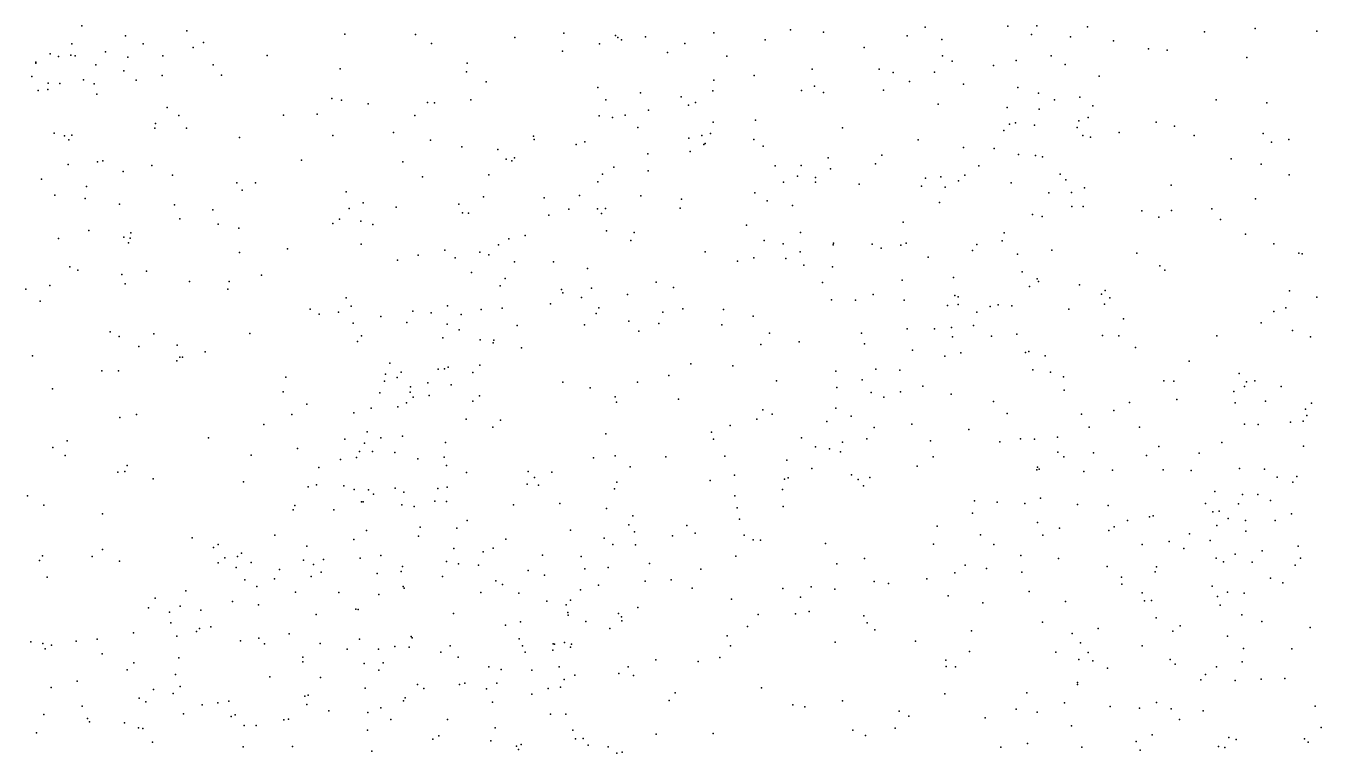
# Model space of a CAD drawing. Header units: metres. Extents: x -25 to 25, y -27.8 to 27.8.
# Drawn here: x 15.292 to 18.388, y 5.224 to 6.961 of the extents above; entities that cross this region are included whole.
import ezdxf

# ---------------------------------------------------------------- set-up
doc = ezdxf.new("R2010")
doc.units = ezdxf.units.M

msp = doc.modelspace()

# ---------------------------------------------------------------- linework, layer by layer
for p in [(15.4252, 6.9612, 9.4584), (15.5299, 6.9377, 20.9552), (15.6763, 6.9492, 12.8978), (16.0543, 6.942, 16.3662), (16.2231, 6.9407, 16.4088), (16.5776, 6.9439, -19.0724), (16.701, 6.9387, 12.1144), (16.9364, 6.9448, 16.398), (17.1193, 6.9519, 20.0164), (17.1988, 6.946, 10.1017), (17.3987, 6.9373, 16.6693), (17.4412, 6.9583, -8.4733), (17.6387, 6.9609, 9.5513), (17.6957, 6.9412, -1.9194), (17.7081, 6.9613, 18.8095), (17.8298, 6.9592, 18.5481), (18.1094, 6.9474, -8.4521), (18.23, 6.9548, -2.1005), (18.3777, 6.9486, -0.6672), (15.4014, 6.9185, 9.6273), (15.5719, 6.9189, -10.6317), (15.6914, 6.9097, -19.3954), (15.7164, 6.922, 12.6867), (16.2612, 6.9192, -10.3042), (16.4603, 6.9338, 20.4182), (16.6632, 6.9188, 12.5139), (16.707, 6.9333, -6.9153), (16.7154, 6.9282, 12.7742), (16.7727, 6.9355, 16.3855), (16.8667, 6.9196, 10.9684), (17.0592, 6.9283, 10.4341), (17.2954, 6.9101, 9.9712), (17.4814, 6.9287, 19.4546), (17.7893, 6.9349, 17.4208), (17.8914, 6.9254, 17.8576), (17.9757, 6.9063, -6.6756), (15.3155, 6.8751, 14.2064), (15.3498, 6.8949, 13.5879), (15.3695, 6.8885, 20.9376), (15.3987, 6.8914, 13.143), (15.4093, 6.8901, 10.6954), (15.482, 6.8996, 11.2941), (15.5351, 6.8868, 2.0834), (15.619, 6.8896, 16.0547), (15.8683, 6.8905, 20.9632), (16.5747, 6.9007, -7.9625), (16.8258, 6.8975, 11.2068), (16.967, 6.8891, 20.0843), (17.4825, 6.8898, 9.7093), (17.5058, 6.8771, 13.2871), (17.659, 6.8791, 13.2652), (17.7423, 6.8902, -6.6217), (18.0202, 6.903, -1.0524), (18.2101, 6.8858, 13.0113), (15.3156, 6.8724, 13.2873), (15.4585, 6.8682, 10.9052), (15.5255, 6.8538, 11.4676), (15.7389, 6.8687, 12.3064), (15.7595, 6.8439, 12.0269), (16.0427, 6.8591, 20.9036), (16.3446, 6.8513, 1.7374), (16.3465, 6.8724, -11.1189), (17.1711, 6.8579, -6.4036), (17.3311, 6.8579, -18.7337), (17.3652, 6.8503, -1.5762), (17.4639, 6.8506, 16.8102), (17.6047, 6.8669, 19.0656), (17.776, 6.8695, -19.1534), (15.3054, 6.8405, 9.3623), (15.3445, 6.8249, 13.7774), (15.3729, 6.8238, 2.4251), (15.4293, 6.8322, 12.9452), (15.4545, 6.8226, 11.1061), (15.5556, 6.8321, 12.7512), (15.6171, 6.8426, 11.6332), (16.3919, 6.8276, 16.4641), (16.6591, 6.8143, 12.2057), (16.9364, 6.8321, 10.7254), (17.0327, 6.8425, 13.1853), (17.1767, 6.8173, 2.0205), (17.4038, 6.8283, 9.8346), (17.5329, 6.8224, 19.239), (17.6628, 6.8145, -1.2893), (17.8576, 6.8411, 18.3028), (15.3213, 6.807, 10.5481), (15.3442, 6.8091, -10.8312), (15.461, 6.7981, 15.8951), (16.0227, 6.7879, -10.4949), (16.0457, 6.7838, -12.485), (16.3556, 6.7849, -7.27), (16.6782, 6.785, 20.3021), (16.7613, 6.8012, 11.7484), (16.858, 6.7922, -6.5544), (16.9339, 6.8062, -18.8967), (17.1459, 6.8069, 16.5221), (17.1986, 6.8026, 19.8868), (17.3415, 6.8077, 19.7154), (17.7121, 6.8004, 18.734), (17.7503, 6.7844, 9.5043), (17.8113, 6.7914, 18.4745), (18.1372, 6.7851, 9.298), (15.6296, 6.7662, 12.4848), (15.9879, 6.7503, -12.8192), (16.1097, 6.7752, -12.0498), (16.2516, 6.7785, 20.7689), (16.2684, 6.7776, -11.4779), (16.7797, 6.7604, 12.9554), (16.8754, 6.7722, 16.4402), (16.8923, 6.7786, -8.2069), (17.4724, 6.7742, 1.924), (17.6375, 6.7666, 1.7607), (17.7137, 6.7622, 17.4826), (17.8424, 6.7703, 13.2081), (18.2581, 6.7775, -0.8515), (15.6015, 6.728, -12.7512), (15.6574, 6.7477, 1.9339), (15.9071, 6.7484, -10.6719), (16.2216, 6.7472, -10.4411), (16.6621, 6.7467, 16.4669), (16.694, 6.7424, 12.7783), (16.7242, 6.7484, -7.2096), (16.9348, 6.7312, 13.1171), (17.0359, 6.7358, 20.0373), (17.643, 6.7263, -8.459), (17.6573, 6.7296, 18.9007), (17.7028, 6.7239, 13.2539), (17.8085, 6.7346, 17.8108), (17.8312, 6.7428, -2.0925), (17.9941, 6.7313, 1.3175), (18.0375, 6.7222, 13.0936), (15.3594, 6.7049, 12.7672), (15.3836, 6.6987, 10.8578), (15.3943, 6.6888, 15.7864), (15.4016, 6.7, 11.0214), (15.5996, 6.7167, 21.0074), (15.6754, 6.717, -10.8362), (15.8019, 6.6944, 21.0008), (16.0255, 6.6994, 1.7622), (16.1703, 6.707, -7.4312), (16.2589, 6.6885, -19.245), (16.5054, 6.6977, 20.4875), (16.5066, 6.69, -10.8712), (16.7543, 6.7186, 11.5551), (16.8763, 6.6929, 10.9318), (16.9079, 6.6999, -6.9249), (16.9284, 6.7045, -7.1577), (17.032, 6.6897, 10.5212), (17.2436, 6.7177, 16.6565), (17.4247, 6.6894, 16.9544), (17.6299, 6.7117, 9.6179), (17.8047, 6.7186, -19.5231), (17.8182, 6.6996, 18.0829), (17.8369, 6.6958, -6.6606), (17.9052, 6.7066, -8.3802), (18.0844, 6.6993, -2.3004), (18.2492, 6.704, -8.3657), (18.3106, 6.6899, 12.9095), (16.3338, 6.6725, 20.6818), (16.4195, 6.6658, 16.5531), (16.6072, 6.678, 12.3469), (16.6275, 6.6844, 12.0601), (16.8796, 6.6612, -7.5079), (16.9121, 6.6782, 20.1306), (16.9153, 6.6805, 10.7686), (17.0539, 6.6743, 16.5661), (17.5328, 6.6705, 9.7364), (17.6066, 6.6682, 17.3821), (18.2693, 6.6836, 9.2667), (15.3925, 6.6302, -19.3428), (15.4624, 6.6365, 21.0004), (15.4758, 6.6391, -10.9688), (15.5925, 6.6282, 15.8671), (15.9506, 6.641, 16.2368), (16.1926, 6.637, 16.5036), (16.4401, 6.6431, -10.6072), (16.4534, 6.6391, -7.499), (16.4594, 6.6465, -19.1301), (16.7787, 6.656, 20.2394), (17.0829, 6.6269, -7.3825), (17.1451, 6.6279, -6.3781), (17.2097, 6.6459, 10.2116), (17.3224, 6.6315, 19.6609), (17.3376, 6.6528, 10.0109), (17.5694, 6.6272, -6.5513), (17.6649, 6.6545, -19.2154), (17.7055, 6.6518, 17.6264), (17.7218, 6.6484, 18.5507), (18.173, 6.6437, 13.0095), (18.2451, 6.6312, -2.5575), (15.5245, 6.6138, 11.6194), (15.6419, 6.6046, 11.8167), (16.2394, 6.6008, -11.748), (16.3983, 6.6052, -11.2504), (16.6698, 6.6075, 16.5703), (16.6975, 6.6238, -8.0594), (16.7796, 6.6151, 11.1471), (17.1359, 6.6022, 16.6823), (17.1795, 6.5992, -18.8599), (17.2148, 6.6198, 13.251), (17.4423, 6.5974, -1.5573), (17.4792, 6.6012, 19.3092), (17.5363, 6.6051, 19.1377), (17.7642, 6.6068, 17.9676), (18.3119, 6.6053, 1.3931), (15.329, 6.5952, 11.201), (15.4362, 6.5776, 12.5326), (15.796, 6.5865, -10.9574), (15.8083, 6.5687, 2.0422), (15.8406, 6.5865, 16.0509), (16.0571, 6.5646, -7.6489), (16.6593, 6.5891, 12.6017), (17.1027, 6.5877, -7.0015), (17.1794, 6.5877, 2.0967), (17.2837, 6.5833, 16.8689), (17.4329, 6.5786, -8.4766), (17.4895, 6.5765, 13.2713), (17.5212, 6.5913, -1.8693), (17.6474, 6.5867, 18.8384), (17.778, 6.5935, 1.7057), (17.822, 6.5743, 9.4855), (18.0297, 6.5812, 9.3497), (15.3606, 6.5567, 11.4442), (15.4336, 6.5487, 2.4143), (15.5156, 6.5358, 12.3918), (15.6465, 6.5339, 12.0697), (16.0976, 6.5386, -12.7821), (16.3268, 6.5352, 1.849), (16.3853, 6.553, -7.686), (16.5303, 6.5506, 11.8484), (16.6147, 6.5562, 12.4449), (16.7616, 6.5558, 12.8981), (16.859, 6.5471, -7.8501), (17.0344, 6.5623, -7.6986), (17.0637, 6.5434, -6.7511), (17.4757, 6.5398, 9.8414), (17.737, 6.5626, 18.3286), (17.7915, 6.563, -1.2229), (18.2312, 6.5486, -20.1449), (15.7385, 6.522, 15.9123), (16.0642, 6.525, 1.9249), (16.1767, 6.5286, 20.8157), (16.3357, 6.5152, 20.6754), (16.3497, 6.5139, 16.6009), (16.542, 6.5092, 12.1987), (16.5897, 6.5238, 11.4684), (16.6581, 6.5246, 20.3638), (16.6675, 6.513, -19.0458), (16.6769, 6.5254, 2.0219), (16.8559, 6.5259, 20.1747), (17.1245, 6.5327, 10.3317), (17.6979, 6.5109, 18.4852), (17.7215, 6.5064, 18.1663), (17.7921, 6.53, -8.4154), (17.8193, 6.53, 13.1605), (17.9595, 6.5198, 1.4518), (17.9997, 6.5046, -19.942), (18.0304, 6.5202, -2.4809), (18.1268, 6.5247, -8.3292), (15.4422, 6.4723, -4.5223), (15.6598, 6.5004, 2.2732), (15.7515, 6.4878, 20.9851), (15.8008, 6.478, -13.0356), (16.025, 6.489, -12.4638), (16.0413, 6.4994, 16.2542), (16.092, 6.4949, -13.197), (16.1212, 6.4869, -19.2689), (16.6795, 6.4717, 11.1629), (17.0143, 6.4853, 20.015), (17.3887, 6.4929, 17.2624), (18.1475, 6.4991, -0.9068), (15.3694, 6.4533, 11.5871), (15.5256, 6.4566, -12.9143), (15.5371, 6.4434, -11.1415), (15.5412, 6.4546, 12.2229), (15.5428, 6.4673, 11.8179), (16.4464, 6.4531, 20.5675), (16.4855, 6.4604, 16.7142), (16.7374, 6.4487, 12.7878), (16.7457, 6.4681, 16.7117), (17.0567, 6.4486, -8.2388), (17.1017, 6.4406, -6.5519), (17.1433, 6.4679, -7.9348), (17.2224, 6.4424, -6.8555), (17.3961, 6.4426, 19.4129), (17.6253, 6.4483, 9.6568), (17.6307, 6.4668, 17.717), (18.2073, 6.4635, -2.865), (15.8024, 6.4203, -4.1076), (15.917, 6.429, -11.1028), (16.0929, 6.4401, -12.0231), (16.2291, 6.4135, -11.0543), (16.2931, 6.4256, -13.1318), (16.3772, 6.4205, 11.7983), (16.3983, 6.4143, 11.5976), (16.4217, 6.4383, -10.932), (16.9154, 6.422, 16.8105), (17.1426, 6.4213, 13.1554), (17.2218, 6.438, 10.1691), (17.3146, 6.4398, 19.5654), (17.3366, 6.4308, 10.0217), (17.3831, 6.4374, -7.4018), (17.5549, 6.4248, 18.9104), (17.5651, 6.439, 1.9714), (17.6623, 6.4161, 17.9301), (17.7442, 6.426, -6.6056), (17.9477, 6.4185, 9.3929), (18.2754, 6.4405, -3.0714), (18.3351, 6.4183, -8.396), (18.3425, 6.4165, 12.837), (15.3968, 6.3862, 12.3333), (16.1799, 6.4018, 2.1137), (16.3179, 6.407, -11.6259), (16.4598, 6.398, -11.3257), (16.5529, 6.3979, 11.2656), (16.6342, 6.3822, 16.8489), (16.9932, 6.3994, 13.0453), (17.0322, 6.4073, 10.3911), (17.1081, 6.4056, 19.8842), (17.1516, 6.3895, 17.1229), (17.2203, 6.3856, 19.7217), (17.4487, 6.409, 13.2179), (18.0024, 6.3884, 13.0305), (15.4157, 6.3776, -4.1148), (15.5209, 6.3677, 15.7031), (15.5798, 6.3756, -19.3778), (15.6827, 6.3504, 15.7844), (15.7778, 6.3508, 2.3897), (15.8551, 6.366, 20.9293), (16.3565, 6.3725, 12.0022), (16.4377, 6.3579, 12.1938), (16.7981, 6.3493, 16.9593), (17.1961, 6.3484, 17.306), (17.3866, 6.3538, -8.4855), (17.5094, 6.3604, 9.7884), (17.6731, 6.3741, 18.2655), (17.7091, 6.3573, -1.256), (17.7124, 6.3504, 13.1429), (18.0147, 6.378, -2.6997), (15.2916, 6.3326, -11.2306), (15.3491, 6.341, -12.9764), (15.5289, 6.3456, 20.9942), (15.7746, 6.3328, -4.4092), (16.4255, 6.3404, 11.3821), (16.572, 6.3317, 11.1044), (16.5752, 6.3236, 2.0746), (16.644, 6.3349, 20.3722), (16.7298, 6.3199, 10.6639), (16.8399, 6.3368, 20.1791), (17.3174, 6.3198, 19.4661), (17.5124, 6.3173, -7.7946), (17.6912, 6.3391, -8.4645), (17.8108, 6.3431, 9.4915), (17.8633, 6.3203, 13.071), (17.8721, 6.3291, -19.7893), (18.3125, 6.3283, 9.2557), (15.3259, 6.3041, 11.7928), (16.0569, 6.3114, -13.3615), (16.0696, 6.2917, 16.1595), (16.2994, 6.2926, 11.5867), (16.4303, 6.2874, 16.8995), (16.5454, 6.2972, 12.4314), (16.6202, 6.3125, 10.8875), (16.6609, 6.2877, 10.5131), (17.2179, 6.3069, 10.0854), (17.275, 6.3062, 13.1494), (17.3911, 6.306, 19.289), (17.4949, 6.2932, 17.7425), (17.52, 6.2959, -19.1409), (17.5201, 6.3144, -7.513), (17.5965, 6.2907, 18.4869), (17.6162, 6.2947, 18.1321), (17.6489, 6.293, 9.6017), (17.8704, 6.2964, -2.3938), (17.8828, 6.3116, -1.0438), (18.3037, 6.2881, 1.4232), (18.3779, 6.3131, -1.3304), (15.9711, 6.2845, 16.0188), (15.9928, 6.2725, -11.2405), (16.0387, 6.2772, -4.0103), (16.1399, 6.2669, -19.2165), (16.2167, 6.2801, 16.5564), (16.2607, 6.2761, 11.765), (16.3321, 6.2723, 2.1853), (16.3801, 6.2839, -19.1211), (16.6546, 6.2741, 12.5656), (16.7329, 6.2559, 20.2642), (16.8142, 6.2773, 17.1099), (16.8618, 6.2854, 12.858), (16.9596, 6.2838, 10.2953), (17.03, 6.268, 19.945), (17.5646, 6.2776, -1.687), (17.7846, 6.285, -2.202), (17.9154, 6.2619, -8.4157), (18.2748, 6.2789, -20.1479), (15.4932, 6.2304, -13.1352), (15.5974, 6.2257, -4.5546), (15.8269, 6.2263, 15.837), (16.0741, 6.2509, -4.3511), (16.2022, 6.2528, -11.2342), (16.2985, 6.2492, 20.6342), (16.3277, 6.2351, -13.2399), (16.4663, 6.2456, 10.6766), (16.627, 6.247, 17.0686), (16.7567, 6.2324, -18.999), (16.8047, 6.2503, 10.3221), (16.9551, 6.247, 17.2658), (17.0697, 6.2272, 2.1688), (17.2889, 6.227, 17.5771), (17.3981, 6.2375, 19.147), (17.4635, 6.2377, 18.8844), (17.5048, 6.2413, -8.1041), (17.5571, 6.2457, 17.9887), (17.661, 6.2248, -1.4179), (18.2445, 6.2521, -1.0348), (18.3195, 6.2338, 12.7609), (15.5146, 6.2195, 2.5014), (15.5617, 6.1959, 20.9656), (15.6536, 6.1985, 15.7245), (16.0845, 6.2072, -12.1035), (16.0941, 6.2211, 20.7726), (16.2886, 6.2163, 12.1308), (16.3773, 6.2116, 11.2147), (16.4089, 6.2046, 11.0577), (16.4099, 6.2109, 10.5134), (17.0484, 6.1999, -18.8896), (17.1406, 6.2067, 19.7718), (17.2961, 6.2019, 9.8825), (17.5071, 6.2185, 9.6536), (17.6003, 6.22, 13.0975), (17.8653, 6.2216, 9.3929), (17.9041, 6.2208, 1.6629), (18.1391, 6.2213, -6.5001), (18.3629, 6.2183, -6.3778), (15.3072, 6.1731, -7.571), (15.6599, 6.1704, -11.3331), (15.6663, 6.1699, -13.268), (15.7204, 6.183, 2.5294), (16.4761, 6.1927, 17.0451), (17.4109, 6.1866, -6.7304), (17.4887, 6.1721, -7.0083), (17.5269, 6.1803, 18.1888), (17.6814, 6.1814, 1.8985), (17.6892, 6.1839, -6.4727), (17.7284, 6.1729, 9.4579), (17.9441, 6.1928, -0.7685), (15.4728, 6.1373, 15.6255), (15.5127, 6.1374, -19.3493), (15.6523, 6.1615, -4.0079), (16.1616, 6.1556, 16.2691), (16.1885, 6.1346, 11.6109), (16.2768, 6.1416, -13.0399), (16.292, 6.1424, 16.7222), (16.3014, 6.1463, -4.2113), (16.3602, 6.1335, 16.9075), (16.3765, 6.1513, -11.5792), (16.881, 6.154, 10.1701), (16.982, 6.1496, 17.499), (17.2276, 6.1367, 19.5748), (17.3234, 6.1413, 2.1154), (17.381, 6.1389, 19.0045), (17.699, 6.1401, -7.7949), (17.7408, 6.1341, -19.5473), (18.0726, 6.1602, 1.5381), (15.9131, 6.1226, -19.2824), (16.1491, 6.1124, -3.9305), (16.1511, 6.1295, 11.8571), (16.1792, 6.1214, 12.0606), (16.2523, 6.1089, 12.2391), (16.3086, 6.1037, 10.3783), (16.5754, 6.1105, 10.1886), (16.7538, 6.1101, 20.194), (16.8286, 6.1264, 12.7396), (17.0857, 6.1136, 17.6205), (17.2911, 6.1158, 19.2887), (17.4357, 6.101, 18.5121), (17.7719, 6.1234, 13.0161), (18.0117, 6.1134, -19.8602), (18.036, 6.1125, -2.919), (18.1925, 6.1307, -3.1499), (18.2052, 6.1001, -0.8941), (18.2093, 6.1111, -8.4528), (18.2296, 6.1137, -1.1975), (15.3555, 6.0941, 2.5583), (15.907, 6.0873, 15.8667), (16.138, 6.0852, -12.7775), (16.2101, 6.0866, 10.502), (16.2114, 6.0993, 16.4483), (16.2173, 6.0748, -11.9646), (16.2559, 6.0786, 11.0993), (16.3763, 6.0774, 20.501), (16.6405, 6.0969, 17.303), (16.7004, 6.0752, 12.6256), (16.8516, 6.0699, 17.5353), (17.2306, 6.0972, 9.7508), (17.3122, 6.086, 9.6193), (17.3428, 6.0743, 13.0156), (17.3822, 6.0869, 18.7743), (17.504, 6.0818, 13.0369), (17.774, 6.0912, -8.3413), (18.043, 6.0693, 9.2684), (18.1794, 6.0878, 12.7818), (18.2928, 6.0997, -4.8241), (15.9635, 6.058, -11.4132), (16.1167, 6.0483, 20.6843), (16.1807, 6.0511, -11.4171), (16.2017, 6.061, 10.9189), (16.3601, 6.0647, 12.3913), (16.7032, 6.0628, 10.0788), (17.0535, 6.044, 12.8668), (17.2281, 6.0485, 19.4421), (17.6052, 6.0638, -7.2166), (17.8926, 6.043, -2.3632), (17.9297, 6.0616, -6.4086), (18.1824, 6.061, -0.4856), (18.2553, 6.0652, -5.0441), (18.3504, 6.0461, 9.1879), (18.3649, 6.0605, 12.6069), (15.5163, 6.0261, 20.9362), (15.5561, 6.0334, 2.5923), (15.8605, 6.0095, -4.5732), (15.9275, 6.0327, -13.408), (16.0755, 6.0373, -12.529), (16.3444, 6.0222, 10.2022), (16.4263, 6.0197, 17.0364), (16.9756, 6.0072, -18.8422), (17.0394, 6.0221, 17.7369), (17.0754, 6.0342, 9.8039), (17.2061, 6.0167, 12.9198), (17.2644, 6.0291, 17.909), (17.4099, 6.0097, -18.928), (17.6375, 6.0358, 9.3574), (17.8153, 6.0337, -7.9394), (18.2049, 6.0098, -19.9604), (18.2375, 6.0092, -4.2979), (18.3152, 6.0149, -10.5604), (18.3451, 6.0174, -5.3515), (18.3537, 6.031, -3.9748), (15.728, 5.9772, 15.7357), (16.1077, 5.9917, -19.1261), (16.1402, 5.9776, 12.1296), (16.1923, 5.9812, 10.284), (16.4077, 6.003, -19.0224), (16.6778, 5.987, 17.4687), (16.9309, 5.9905, 2.2073), (17.1455, 5.9775, 9.5775), (17.3199, 6.0018, 18.1539), (17.5455, 5.9972, 2.0244), (17.7577, 5.9793, -0.6663), (17.8334, 6.0032, 12.8999), (17.9539, 6.0025, -4.7463), (15.3556, 5.9546, -4.7905), (15.3902, 5.9705, -11.4062), (15.9409, 5.9522, 2.6575), (16.0541, 5.9741, 10.721), (16.1014, 5.9646, 11.72), (16.2948, 5.9665, 16.6071), (16.9355, 5.9745, 12.7611), (17.1796, 5.9556, 18.0499), (17.2129, 5.9511, 19.2208), (17.2442, 5.9666, 19.0422), (17.3018, 5.9748, 18.4708), (17.4543, 5.9699, 9.3463), (17.6201, 5.9676, -6.273), (17.6694, 5.9749, -1.7184), (17.7031, 5.9739, -1.3783), (18.0002, 5.9565, 12.7952), (18.1508, 5.9662, -6.2807), (18.3461, 5.9571, -6.0787), (15.3851, 5.9354, 20.9501), (15.8299, 5.9356, -3.88), (16.0438, 5.9254, 10.9241), (16.0821, 5.93, 10.3806), (16.0895, 5.9444, 11.9815), (16.12, 5.945, 11.5607), (16.1734, 5.9421, 16.2257), (16.2288, 5.9275, 2.6019), (16.2914, 5.9312, -13.0025), (16.6482, 5.9296, -18.946), (16.7007, 5.934, 9.9441), (16.8215, 5.932, 17.7547), (16.9623, 5.9334, 17.8991), (17.1109, 5.924, 19.6015), (17.2388, 5.9438, 18.6232), (17.4607, 5.9321, 12.92), (17.7588, 5.9434, -2.0169), (17.7729, 5.9323, 1.8561), (17.8436, 5.9412, -4.9323), (17.9702, 5.9352, -5.1359), (18.0968, 5.941, -3.0646), (15.5117, 5.8954, -19.2708), (15.5279, 5.8973, 15.6446), (15.5339, 5.9113, -13.2278), (15.9916, 5.9065, 10.5883), (16.2973, 5.9114, 12.4157), (16.345, 5.8945, 20.4178), (16.4924, 5.8967, 20.2867), (16.5489, 5.8951, 17.3061), (16.7361, 5.9081, 20.0653), (16.9857, 5.8883, 18.052), (17.1709, 5.9041, 18.7674), (17.2655, 5.8889, 12.857), (17.4224, 5.9094, -6.435), (17.7082, 5.9011, -19.3712), (17.7097, 5.9072, -1.1361), (17.7142, 5.9022, 12.8728), (17.8206, 5.8969, 9.2114), (17.8891, 5.9002, -4.5122), (18.0101, 5.9008, 9.1797), (18.0774, 5.8996, -5.3366), (18.1931, 5.9037, -1.0084), (18.253, 5.9022, -1.5803), (18.2828, 5.8836, -3.591), (18.3303, 5.885, 12.4732), (15.5958, 5.8791, -11.465), (15.8118, 5.872, 20.7888), (15.9662, 5.8605, 20.7028), (15.9861, 5.8649, -4.6625), (16.052, 5.8625, 11.0972), (16.0765, 5.8542, 16.0411), (16.1107, 5.8533, 11.2487), (16.1745, 5.8574, -12.3234), (16.2764, 5.8564, -12.0482), (16.2989, 5.8595, -3.8165), (16.4896, 5.8663, 17.1509), (16.5075, 5.8828, 2.4158), (16.5174, 5.8645, 12.5748), (16.6986, 5.8554, -4.276), (16.7041, 5.8713, 17.6641), (16.9277, 5.8754, 9.678), (17.1, 5.8538, 18.6326), (17.1052, 5.8789, 18.3435), (17.1136, 5.8818, 12.8048), (17.2816, 5.8775, 9.3181), (17.2937, 5.8626, 2.173), (17.3093, 5.8825, -18.664), (18.3204, 5.8713, -11.9525), (15.2958, 5.8386, 2.6411), (16.0942, 5.8243, 11.468), (16.0982, 5.8245, 20.5715), (16.1225, 5.843, -11.5633), (16.1953, 5.8474, 10.12), (16.269, 5.8264, -18.9508), (16.2969, 5.8253, 16.5097), (16.9864, 5.8388, 9.5371), (17.5592, 5.8265, 12.8389), (17.6137, 5.8237, 9.1866), (17.7175, 5.8332, -7.3653), (18.1338, 5.8488, 12.6147), (18.2003, 5.8422, -11.1435), (18.2365, 5.8423, -19.8307), (18.2669, 5.8276, -12.3199), (15.3342, 5.8165, -13.1002), (15.4745, 5.7956, 20.867), (15.9304, 5.805, 15.8854), (15.9345, 5.8161, 10.9263), (16.0276, 5.8052, 10.2595), (16.1907, 5.8174, -4.6622), (16.2199, 5.813, 16.3549), (16.4569, 5.8169, 9.922), (16.568, 5.8208, 20.1376), (16.6793, 5.8088, 9.8102), (16.7425, 5.7909, 19.9336), (16.9922, 5.8102, 18.503), (17.1021, 5.8132, 19.121), (17.5547, 5.7977, -4.6587), (17.6795, 5.8208, -0.9263), (17.8055, 5.818, -5.2697), (17.8786, 5.8161, 12.7484), (17.9869, 5.7908, -6.0004), (18.1117, 5.8204, -8.2639), (18.1292, 5.8002, -5.7492), (18.1441, 5.8019, -4.1113), (18.1906, 5.8195, -1.2818), (18.3171, 5.7955, 9.082), (16.2342, 5.7643, 12.3745), (16.3219, 5.7615, 20.3155), (16.3466, 5.7802, -11.6942), (16.7328, 5.7696, 18.0216), (16.8718, 5.7677, 19.774), (16.9973, 5.7833, 18.8639), (17.4701, 5.7665, -6.6005), (17.7102, 5.775, -5.9059), (17.7625, 5.7613, -5.6016), (17.8936, 5.7646, -10.6823), (17.9251, 5.7801, -2.0736), (17.9774, 5.789, -7.7876), (18.139, 5.7677, -2.3112), (18.1656, 5.7845, -10.5115), (18.2074, 5.7795, -3.8806), (18.2781, 5.78, -12.6079), (15.6889, 5.7387, -13.272), (15.8871, 5.7446, 10.4294), (16.0759, 5.7342, 11.6421), (16.1062, 5.7559, 12.1484), (16.2302, 5.7427, 9.9588), (16.4391, 5.7352, 16.8693), (16.5934, 5.7569, 17.5607), (16.6741, 5.7377, -4.6053), (16.7467, 5.7524, 12.649), (16.8378, 5.7429, 18.5435), (16.8918, 5.7498, 18.7063), (17.0085, 5.7446, 19.4758), (17.03, 5.7338, 19.2814), (17.0479, 5.7328, 9.3562), (17.5738, 5.7458, -18.98), (17.7231, 5.7445, -1.671), (17.8807, 5.7559, -7.5754), (18.0245, 5.7296, -1.8407), (18.0731, 5.7482, -0.4021), (18.1231, 5.732, -3.3123), (18.208, 5.7546, 12.4574), (15.4744, 5.7106, -19.1526), (15.7404, 5.7156, -19.1225), (15.7513, 5.7228, 20.7596), (15.8067, 5.7015, 10.8263), (15.9635, 5.7186, 11.152), (16.3147, 5.7131, -12.197), (16.385, 5.7049, 16.6622), (16.4084, 5.7135, 2.5328), (16.6951, 5.7227, 18.2518), (16.7493, 5.7216, -18.7657), (17.2028, 5.7248, -6.1138), (17.4614, 5.7235, -18.6648), (17.6059, 5.7228, -10.7978), (17.9602, 5.7222, 1.804), (18.0601, 5.7128, 12.54), (18.1822, 5.6993, -19.63), (18.2473, 5.7076, -0.7959), (18.3332, 5.7186, -0.4785), (15.3244, 5.6842, 20.8499), (15.3314, 5.6958, 15.5826), (15.4498, 5.6942, 2.664), (15.5156, 5.6829, 15.6711), (15.7513, 5.6787, -4.8604), (15.7674, 5.6903, 15.7794), (15.7945, 5.6677, 2.6969), (15.7977, 5.6937, 10.6148), (15.8303, 5.6793, 10.9795), (15.9553, 5.6854, -18.9803), (15.9793, 5.6744, -11.653), (16.0032, 5.6865, 10.1136), (16.0908, 5.6899, -4.8387), (16.1398, 5.6962, 20.4388), (16.1923, 5.6702, 16.2884), (16.2972, 5.6816, -4.7919), (16.3259, 5.6764, -12.6469), (16.3738, 5.6729, 12.5039), (16.5263, 5.6968, 17.1016), (16.6189, 5.6941, 17.8312), (16.6833, 5.6678, 9.6391), (16.7827, 5.6775, 18.7889), (16.9892, 5.6948, -4.3362), (17.23, 5.6766, 9.1944), (17.2962, 5.6888, 12.7362), (17.5371, 5.6733, -5.2121), (17.6704, 5.6959, -4.4672), (17.7605, 5.6893, -19.2198), (17.8769, 5.6703, 12.6166), (17.9948, 5.6693, -2.7397), (18.137, 5.6896, -1.4818), (18.1548, 5.6815, -3.5585), (18.2235, 5.6802, 1.6992), (18.3257, 5.6735, -8.2443), (18.3389, 5.6897, -2.56), (15.3423, 5.6448, -4.9819), (15.8149, 5.638, 9.4315), (15.8861, 5.6407, 20.623), (15.898, 5.6627, 10.2501), (15.9735, 5.6462, 9.4857), (15.9975, 5.6563, 9.8013), (16.1316, 5.653, -18.8481), (16.1888, 5.6581, 9.709), (16.2873, 5.6464, -13.3459), (16.4151, 5.6357, -12.8843), (16.4921, 5.6608, 9.6984), (16.5316, 5.6489, -4.7318), (16.6275, 5.6641, 18.1215), (16.834, 5.6381, 9.4766), (16.9055, 5.6635, -18.5997), (17.4452, 5.6403, -4.4535), (17.5123, 5.6547, 9.0978), (17.5878, 5.6655, -6.9931), (17.6726, 5.6564, 9.0858), (17.9106, 5.6443, -4.2543), (17.9916, 5.6576, -19.4466), (18.2667, 5.6421, 12.2578), (15.6742, 5.6122, 9.547), (15.8433, 5.622, -13.3669), (15.9364, 5.6083, 9.339), (16.04, 5.6081, 11.3722), (16.1932, 5.6225, -11.6614), (16.1957, 5.6185, -3.639), (16.3789, 5.6081, 9.5784), (16.4311, 5.6273, -18.7462), (16.4703, 5.6066, 19.9509), (16.6171, 5.6139, 18.41), (16.6601, 5.6255, 18.626), (16.7718, 5.6353, 19.6699), (16.8847, 5.6183, 12.6425), (17.1013, 5.6176, -4.737), (17.1689, 5.6215, -5.8791), (17.2258, 5.6162, -18.3357), (17.3195, 5.6342, -4.8894), (17.3541, 5.6292, -10.7947), (17.6902, 5.61, -10.9695), (17.9114, 5.6276, -1.6073), (17.96, 5.6067, -10.5133), (18.1278, 5.6229, -11.4604), (18.1646, 5.6089, -12.1761), (18.2037, 5.6063, -12.73), (18.2968, 5.6311, -13.1154), (15.6003, 5.5947, 20.7412), (15.6607, 5.5756, 9.78), (15.7859, 5.5865, 9.2531), (15.8473, 5.5784, 15.8708), (16.1355, 5.6034, 12.1866), (16.5371, 5.587, 12.5668), (16.5831, 5.5788, 17.2944), (16.5934, 5.5895, -3.7623), (16.9783, 5.5916, 9.3358), (17.1434, 5.597, 12.6588), (17.4966, 5.6, -6.7738), (17.5796, 5.5831, 12.6497), (17.7772, 5.5863, -0.6963), (17.9658, 5.5879, -11.2126), (17.9822, 5.5891, -2.9803), (18.1402, 5.5984, 12.3527), (18.1469, 5.578, -11.954), (15.5848, 5.5711, 9.4103), (15.6346, 5.5608, 15.748), (15.7098, 5.5655, 10.5588), (15.9854, 5.5555, 20.4516), (16.0807, 5.568, 11.7036), (16.0858, 5.5676, 16.1084), (16.3139, 5.5579, 9.4459), (16.5873, 5.5598, 17.7558), (16.5877, 5.5535, 17.9159), (16.7082, 5.558, 19.5445), (16.7154, 5.55, -4.7921), (16.7546, 5.5719, 19.1225), (17.0421, 5.555, 2.2859), (17.1316, 5.5567, 9.2005), (17.164, 5.5628, -4.2805), (17.2948, 5.5522, 9.1167), (17.9941, 5.5476, 12.4314), (18.1983, 5.5545, -1.0993), (15.638, 5.5352, 9.2529), (15.6993, 5.5146, 10.8996), (15.707, 5.5219, 10.0044), (15.7341, 5.5261, 20.634), (16.4383, 5.5301, -13.19), (16.4743, 5.5382, -12.002), (16.6302, 5.5388, 18.9493), (16.6876, 5.5219, -18.4708), (16.7161, 5.5398, 19.2697), (17.0164, 5.5266, -4.1102), (17.3025, 5.5351, -5.527), (17.3211, 5.5185, -5.2155), (17.5525, 5.5166, -18.3378), (17.7222, 5.5368, -1.0346), (17.8553, 5.5221, -7.4624), (18.0337, 5.5159, -7.6615), (18.0514, 5.5284, 1.8584), (18.2464, 5.5387, 8.9485), (18.3615, 5.5239, 11.9759), (15.3031, 5.4903, 20.7544), (15.3322, 5.4858, -18.9369), (15.3531, 5.4823, -11.5693), (15.4115, 5.4917, 15.6436), (15.4621, 5.4967, 9.5256), (15.5485, 5.5114, -3.9791), (15.6522, 5.5037, -13.2143), (15.8049, 5.4924, 11.1201), (15.8484, 5.4988, 20.5254), (15.8619, 5.485, -3.8373), (15.921, 5.5091, 9.152), (15.9953, 5.486, -13.4389), (16.0891, 5.4968, 2.6715), (16.213, 5.5026, 9.281), (16.2154, 5.4998, -18.5643), (16.4711, 5.4975, 19.6281), (16.5525, 5.4853, 18.3407), (16.5552, 5.4847, 9.4349), (16.5793, 5.4885, 19.169), (16.5957, 5.4847, 17.169), (16.9679, 5.504, -6.0722), (17.226, 5.4891, -6.3043), (17.4181, 5.4916, 12.6073), (17.7928, 5.5102, 9.0363), (17.8125, 5.4876, -1.2565), (18.1643, 5.5036, 12.2152), (15.3376, 5.4732, -5.2035), (15.4738, 5.4616, 9.3354), (15.6575, 5.4518, -11.7199), (15.9534, 5.4533, -5.216), (16.0594, 5.4728, 20.224), (16.1345, 5.4728, 20.0701), (16.1734, 5.4785, 16.2639), (16.2075, 5.4776, 12.2625), (16.2839, 5.4654, 2.5987), (16.3057, 5.4803, 19.8001), (16.3247, 5.4536, -11.71), (16.4786, 5.4801, -12.5366), (16.4848, 5.4657, -12.3219), (16.5517, 5.4703, 18.6111), (16.5934, 5.4774, 2.4298), (16.9504, 5.4528, 12.5901), (16.9759, 5.4801, -5.7101), (17.5473, 5.4671, -11.0537), (17.754, 5.4657, 12.5105), (17.8308, 5.4642, 2.0239), (17.9602, 5.4803, -3.5979), (18.2026, 5.4745, -2.7285), (18.3184, 5.4736, -7.8985), (15.5338, 5.4233, 20.6392), (15.5498, 5.4399, 9.9725), (15.9533, 5.4425, 16.0106), (16.0999, 5.4385, 9.1295), (16.1357, 5.4225, 11.8496), (16.1457, 5.4398, -5.4309), (16.398, 5.43, 12.4277), (16.4281, 5.4242, -18.3445), (16.5008, 5.4223, -5.4415), (16.5666, 5.4307, 18.1056), (16.7315, 5.43, -5.6445), (16.7974, 5.4474, -5.9515), (16.8991, 5.4434, -18.1422), (17.491, 5.4463, -10.546), (17.4914, 5.4313, -4.2118), (17.5142, 5.4305, -6.9942), (17.8085, 5.4477, -18.819), (17.8422, 5.4445, -10.4477), (17.877, 5.4271, -3.4022), (18.027, 5.4479, -19.1349), (18.0394, 5.437, 12.2951), (18.1377, 5.4302, 8.9191), (18.1992, 5.442, -0.6745), (15.4139, 5.3958, 9.7991), (15.6494, 5.4122, 2.6594), (15.8745, 5.4065, -18.6794), (15.9959, 5.4051, 11.3649), (16.2276, 5.3878, -3.5063), (16.3279, 5.3881, 16.4669), (16.3412, 5.3916, 19.4804), (16.4177, 5.3915, 19.2746), (16.5786, 5.4, 17.7888), (16.6039, 5.4101, 17.3257), (16.7091, 5.414, -5.0008), (16.7442, 5.41, -3.6144), (17.8053, 5.393, -3.8825), (17.806, 5.3884, -18.5678), (18.1006, 5.3995, -12.0643), (18.1116, 5.4122, -12.6182), (18.1823, 5.3973, -10.4887), (18.2447, 5.401, -19.1923), (18.3016, 5.4024, -13.4881), (15.3521, 5.3807, 9.4113), (15.5965, 5.3758, 10.6936), (15.6436, 5.3666, 10.91), (15.6602, 5.3836, -18.7694), (15.9582, 5.3605, 8.9978), (15.9663, 5.3628, 20.1455), (16.1028, 5.3795, 19.8996), (16.2433, 5.3787, 19.6015), (16.393, 5.3779, -5.7293), (16.5008, 5.3653, 18.8279), (16.5398, 5.3784, -3.4271), (16.5696, 5.382, 16.9079), (16.844, 5.368, 9.2982), (17.0505, 5.3799, -5.1659), (17.4887, 5.3656, 12.5484), (17.6847, 5.368, -18.2103), (15.426, 5.3365, -18.7346), (15.5624, 5.3554, 9.081), (15.5787, 5.3469, -5.3734), (15.7132, 5.3398, -3.9203), (15.7501, 5.3447, 8.988), (15.7766, 5.348, 20.4162), (15.9633, 5.34, -18.4539), (16.1401, 5.3324, 11.6892), (16.1941, 5.349, -18.3076), (16.1984, 5.356, 12.0568), (16.4067, 5.3458, -13.3741), (16.8295, 5.3501, -5.3339), (17.1254, 5.3394, -18.0764), (17.1539, 5.3351, 9.1499), (17.2439, 5.3494, -3.9189), (17.6589, 5.3292, -3.5792), (17.7743, 5.3447, -11.3038), (17.8838, 5.3356, -1.0721), (17.9542, 5.3317, -2.9559), (17.9947, 5.3451, -18.9043), (18.0293, 5.3297, -0.8599), (18.3735, 5.3361, -10.7749), (15.3341, 5.3163, -5.769), (15.4389, 5.3071, 10.0856), (15.4438, 5.2989, 15.682), (15.5273, 5.2966, 10.5356), (15.6684, 5.3182, 15.8112), (15.7823, 5.3113, -13.3785), (15.7915, 5.316, 15.9122), (15.9081, 5.3041, -11.8149), (15.9191, 5.3052, 2.6399), (16.0157, 5.3254, 16.1132), (16.1089, 5.3209, 9.017), (16.164, 5.3049, 16.274), (16.2997, 5.3044, 19.2176), (16.5461, 5.3172, -18.056), (16.5827, 5.3171, 17.9539), (17.3794, 5.3246, -18.1062), (17.4027, 5.3121, -3.7364), (17.5847, 5.3085, 9.0469), (17.7089, 5.3217, 12.4632), (18.0494, 5.3047, 1.9744), (18.1059, 5.3254, -12.9556), (15.317, 5.2723, 9.8902), (15.5611, 5.2845, 20.4648), (15.5711, 5.2828, -18.5545), (15.8131, 5.2902, 20.2462), (15.8421, 5.2905, -5.6821), (16.1079, 5.2793, 19.5177), (16.2786, 5.2654, -18.1009), (16.4131, 5.2846, 18.9332), (16.5989, 5.2787, 17.6152), (16.7981, 5.2698, -6.0693), (16.9344, 5.2713, -17.964), (17.2684, 5.2794, -6.557), (17.2986, 5.2666, -3.5406), (17.3697, 5.2835, -6.7785), (17.7916, 5.289, -7.3407), (17.984, 5.2682, -7.4623), (18.388, 5.2854, -3.1332), (15.5943, 5.2506, -5.7414), (15.8111, 5.2393, 11.1963), (15.9293, 5.2402, 11.3096), (16.2645, 5.2575, 16.3971), (16.4029, 5.2534, 2.4906), (16.4647, 5.2405, -3.2044), (16.4758, 5.2449, 12.3899), (16.6058, 5.2582, -12.3992), (16.6241, 5.2594, -13.1307), (16.6355, 5.2434, 12.4527), (16.6839, 5.239, 9.2615), (17.6225, 5.2381, -7.1866), (17.6859, 5.2469, -10.355), (17.8162, 5.2386, -11.495), (17.9459, 5.2523, -17.9585), (18.1424, 5.2398, -3.2098), (18.1581, 5.2378, -10.7139), (18.1675, 5.2612, -13.6159), (18.1847, 5.2569, -16.943), (18.3483, 5.2585, 11.8071), (18.3571, 5.2505, -16.4496), (16.1187, 5.2288, -5.7703), (16.4696, 5.2328, 16.6683), (16.704, 5.2243, -3.2623), (16.7168, 5.2265, 2.3998), (17.9551, 5.2314, 12.31)]:
    msp.add_point(p)

doc.saveas('drawing.dxf')
